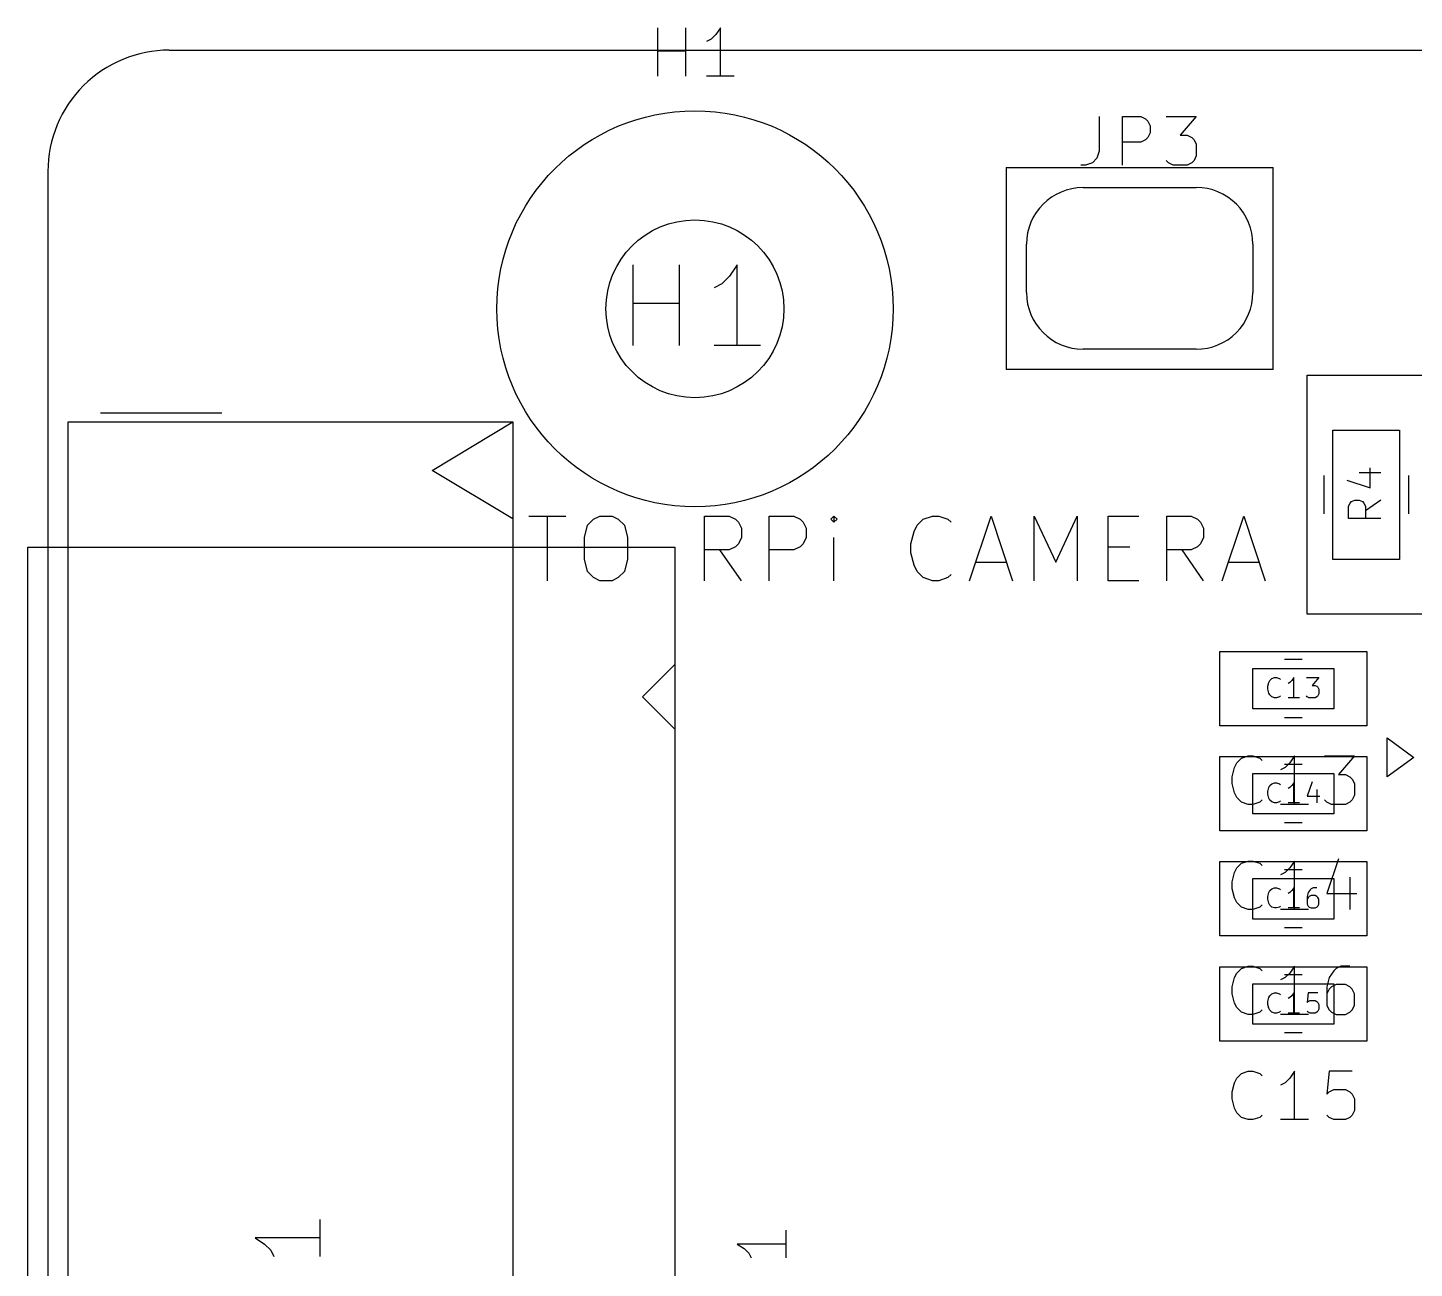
# Model space of a CAD drawing. Header units: millimetres. Extents: x -0.2 to 42, y -55 to 0.3.
# Drawn here: x -0.25 to 16.89, y -15.07 to 0.28 of the extents above; entities that cross this region are included whole.
import ezdxf

# ---------------------------------------------------------------- set-up
doc = ezdxf.new("R2010")
doc.units = ezdxf.units.MM
for name, color, linetype, true_color in [('Edge.Cuts', 254, 'CONTINUOUS', 0xd0d2cd), ('F.Courtyard', 6, 'CONTINUOUS', 0xff26e2), ('F.Fab', 9, 'CONTINUOUS', 0xafafaf), ('F.Silkscreen', 41, 'CONTINUOUS', 0xf2eda1)]:
    doc.layers.add(name, color=color, linetype=linetype, true_color=true_color)

msp = doc.modelspace()

# ---------------------------------------------------------------- linework, layer by layer
at = {"layer": 'Edge.Cuts', "linetype": 'CONTINUOUS'}
for p, q in [((1.5, 0), (40.5, 0)), ((0, -1.5), (0, -32))]:
    msp.add_line(p, q, dxfattribs=at)
at = {"layer": 'Edge.Cuts'}
msp.add_circle((8, -3.2), 1.099999, dxfattribs=at)
msp.add_arc((1.499997, -1.499997), 1.499997, -270.0001146, -179.9998854, dxfattribs=at)
at = {"layer": 'F.Courtyard', "linetype": 'CONTINUOUS'}
for p, q in [((11.85, -1.45), (11.85, -3.95)), ((11.85, -1.45), (15.15, -1.45)), ((15.15, -3.95), (15.15, -1.45)), ((15.15, -3.95), (11.85, -3.95)), ((15.57, -4.02), (17.03, -4.02)), ((15.57, -6.98), (15.57, -4.02)), ((-0.25, -6.15), (7.75, -6.15)), ((-0.25, -23.85), (-0.25, -6.15)), ((7.75, -6.15), (7.75, -23.85)), ((17.03, -6.98), (15.57, -6.98)), ((14.49, -7.44), (16.31, -7.44)), ((14.49, -8.36), (14.49, -7.44)), ((16.31, -7.44), (16.31, -8.36)), ((16.31, -8.36), (14.49, -8.36)), ((14.49, -8.74), (16.31, -8.74)), ((14.49, -9.66), (14.49, -8.74)), ((16.31, -8.74), (16.31, -9.66)), ((16.31, -9.66), (14.49, -9.66)), ((14.49, -10.04), (16.31, -10.04)), ((14.49, -10.96), (14.49, -10.04)), ((16.31, -10.04), (16.31, -10.96)), ((16.31, -10.96), (14.49, -10.96)), ((14.49, -11.34), (16.31, -11.34)), ((14.49, -12.26), (14.49, -11.34)), ((16.31, -11.34), (16.31, -12.26)), ((16.31, -12.26), (14.49, -12.26))]:
    msp.add_line(p, q, dxfattribs=at)
at = {"layer": 'F.Courtyard'}
for radius in [2.45, 1.099999]:
    msp.add_circle((8, -3.2), radius, dxfattribs=at)
at = {"layer": 'F.Fab', "linetype": 'CONTINUOUS'}
for p, q in [((7.542857, -0.322371), (7.542857, 0.277628)), ((7.885714, -0.322371), (7.885714, 0.277628)), ((8.257142, 0.191914), (8.199999, 0.134771)), ((8.314285, 0.277628), (8.257142, 0.191914)), ((8.314285, -0.322371), (8.314285, 0.277628)), ((8.199999, 0.134771), (8.142856, 0.1062)), ((7.542857, -0.008085), (7.885714, -0.008085)), ((8.485713, -0.322371), (8.142856, -0.322371)), ((7.238095, -3.654819), (7.238095, -2.654819)), ((7.809523, -3.654819), (7.809523, -2.654819)), ((8.523809, -2.654819), (8.428571, -2.797676)), ((8.523809, -3.654819), (8.523809, -2.654819)), ((8.333333, -2.892914), (8.238095, -2.940533)), ((8.428571, -2.797676), (8.333333, -2.892914)), ((7.238095, -3.131009), (7.809523, -3.131009)), ((8.809523, -3.654819), (8.238095, -3.654819)), ((0.25, -4.6), (5.75, -4.6)), ((0.25, -25.4), (0.25, -4.6)), ((4.75, -5.2), (5.75, -4.6)), ((4.75, -5.2), (5.75, -4.6)), ((5.75, -4.6), (5.75, -25.4)), ((5.75, -4.6), (5.75, -5.8)), ((5.75, -4.6), (5.75, -5.8)), ((15.8875, -4.7), (16.7125, -4.7)), ((15.8875, -6.3), (15.8875, -4.7)), ((16.7125, -4.7), (16.7125, -6.3)), ((5.75, -5.8), (4.75, -5.2)), ((5.75, -5.8), (4.75, -5.2)), ((16.21526, -5.223809), (16.481927, -5.223809)), ((16.348594, -5.414285), (16.348594, -5.166666)), ((16.06288, -5.319047), (16.348594, -5.414285)), ((16.081927, -5.642856), (16.100975, -5.604761)), ((16.081927, -5.795237), (16.081927, -5.642856)), ((16.100975, -5.604761), (16.120022, -5.585714)), ((16.120022, -5.585714), (16.158118, -5.566666)), ((16.158118, -5.566666), (16.21526, -5.566666)), ((16.21526, -5.566666), (16.253356, -5.585714)), ((16.253356, -5.585714), (16.272403, -5.604761)), ((16.272403, -5.604761), (16.291451, -5.642856)), ((16.481927, -5.566666), (16.291451, -5.699999)), ((16.291451, -5.642856), (16.291451, -5.795237)), ((16.481927, -5.795237), (16.081927, -5.795237)), ((16.7125, -6.3), (15.8875, -6.3)), ((14.9, -7.65), (15.9, -7.65)), ((14.9, -8.15), (14.9, -7.65)), ((15.9, -7.65), (15.9, -8.15)), ((15.084524, -7.870717), (15.096428, -7.823098)), ((15.084524, -7.906431), (15.084524, -7.870717)), ((15.096428, -7.823098), (15.108333, -7.799289)), ((15.108333, -7.799289), (15.132143, -7.775479)), ((15.132143, -7.775479), (15.167857, -7.763574)), ((15.167857, -7.763574), (15.191666, -7.763574)), ((15.191666, -7.763574), (15.227381, -7.775479)), ((15.227381, -7.775479), (15.239285, -7.787384)), ((15.358333, -7.823098), (15.334524, -7.835003)), ((15.382143, -7.799289), (15.358333, -7.823098)), ((15.405952, -7.763574), (15.382143, -7.799289)), ((15.405952, -8.013574), (15.405952, -7.763574)), ((15.560714, -7.763574), (15.715476, -7.763574)), ((15.715476, -7.763574), (15.632142, -7.858812)), ((15.632142, -7.858812), (15.667857, -7.858812)), ((15.667857, -7.858812), (15.691666, -7.870717)), ((15.691666, -7.870717), (15.703571, -7.882622)), ((15.703571, -7.882622), (15.715476, -7.906431)), ((15.096428, -7.95405), (15.084524, -7.906431)), ((15.108333, -7.97786), (15.096428, -7.95405)), ((15.132143, -8.00167), (15.108333, -7.97786)), ((15.167857, -8.013574), (15.132143, -8.00167)), ((15.191666, -8.013574), (15.167857, -8.013574)), ((15.227381, -8.00167), (15.191666, -8.013574)), ((15.239285, -7.989765), (15.227381, -8.00167)), ((15.477381, -8.013574), (15.334524, -8.013574)), ((15.572619, -8.00167), (15.560714, -7.989765)), ((15.596428, -8.013574), (15.572619, -8.00167)), ((15.667857, -8.013574), (15.596428, -8.013574)), ((15.691666, -8.00167), (15.667857, -8.013574)), ((15.703571, -7.989765), (15.691666, -8.00167)), ((15.715476, -7.965955), (15.703571, -7.989765)), ((15.715476, -7.906431), (15.715476, -7.965955)), ((15.9, -8.15), (14.9, -8.15)), ((14.757142, -8.760942), (14.842856, -8.732371)), ((14.842856, -8.732371), (14.899999, -8.732371)), ((14.899999, -8.732371), (14.985713, -8.760942)), ((15.414285, -8.732371), (15.357142, -8.818085)), ((15.414285, -9.332371), (15.414285, -8.732371)), ((15.785714, -8.732371), (16.157142, -8.732371)), ((16.157142, -8.732371), (15.957142, -8.960942)), ((14.642856, -8.989514), (14.671428, -8.875228)), ((14.671428, -8.875228), (14.699999, -8.818085)), ((14.699999, -8.818085), (14.757142, -8.760942)), ((14.985713, -8.760942), (15.014285, -8.789514)), ((15.299999, -8.875228), (15.242856, -8.9038)), ((15.357142, -8.818085), (15.299999, -8.875228)), ((14.642856, -9.075228), (14.642856, -8.989514)), ((14.671428, -9.189514), (14.642856, -9.075228)), ((14.9, -8.95), (15.9, -8.95)), ((14.9, -9.45), (14.9, -8.95)), ((15.108333, -9.099289), (15.132143, -9.075479)), ((15.132143, -9.075479), (15.167857, -9.063574)), ((15.167857, -9.063574), (15.191666, -9.063574)), ((15.191666, -9.063574), (15.227381, -9.075479)), ((15.227381, -9.075479), (15.239285, -9.087384)), ((15.405952, -9.063574), (15.382143, -9.099289)), ((15.405952, -9.313574), (15.405952, -9.063574)), ((15.632142, -9.05167), (15.572619, -9.230241)), ((15.9, -8.95), (15.9, -9.45)), ((15.957142, -8.960942), (16.042857, -8.960942)), ((16.042857, -8.960942), (16.1, -8.989514)), ((16.1, -8.989514), (16.128571, -9.018085)), ((16.128571, -9.018085), (16.157142, -9.075228)), ((16.157142, -9.075228), (16.157142, -9.218085)), ((14.699999, -9.246657), (14.671428, -9.189514)), ((14.757142, -9.3038), (14.699999, -9.246657)), ((15.084524, -9.170717), (15.096428, -9.123098)), ((15.084524, -9.206431), (15.084524, -9.170717)), ((15.096428, -9.25405), (15.084524, -9.206431)), ((15.096428, -9.123098), (15.108333, -9.099289)), ((15.108333, -9.27786), (15.096428, -9.25405)), ((15.358333, -9.123098), (15.334524, -9.135003)), ((15.382143, -9.099289), (15.358333, -9.123098)), ((15.572619, -9.230241), (15.72738, -9.230241)), ((15.691666, -9.146908), (15.691666, -9.313574)), ((16.157142, -9.218085), (16.128571, -9.275228)), ((14.842856, -9.332371), (14.757142, -9.3038)), ((14.899999, -9.332371), (14.842856, -9.332371)), ((14.985713, -9.3038), (14.899999, -9.332371)), ((15.014285, -9.275228), (14.985713, -9.3038)), ((15.132143, -9.30167), (15.108333, -9.27786)), ((15.167857, -9.313574), (15.132143, -9.30167)), ((15.191666, -9.313574), (15.167857, -9.313574)), ((15.227381, -9.30167), (15.191666, -9.313574)), ((15.239285, -9.289765), (15.227381, -9.30167)), ((15.585713, -9.332371), (15.242856, -9.332371)), ((15.477381, -9.313574), (15.334524, -9.313574)), ((15.814285, -9.3038), (15.785714, -9.275228)), ((15.871428, -9.332371), (15.814285, -9.3038)), ((16.042857, -9.332371), (15.871428, -9.332371)), ((16.1, -9.3038), (16.042857, -9.332371)), ((16.128571, -9.275228), (16.1, -9.3038)), ((15.9, -9.45), (14.9, -9.45)), ((14.699999, -10.118085), (14.757142, -10.060942)), ((14.757142, -10.060942), (14.842856, -10.032371)), ((14.842856, -10.032371), (14.899999, -10.032371)), ((14.899999, -10.032371), (14.985713, -10.060942)), ((14.985713, -10.060942), (15.014285, -10.089514)), ((15.414285, -10.032371), (15.357142, -10.118085)), ((15.414285, -10.632371), (15.414285, -10.032371)), ((15.957142, -10.0038), (15.814285, -10.432371)), ((14.642856, -10.289514), (14.671428, -10.175228)), ((14.671428, -10.175228), (14.699999, -10.118085)), ((14.9, -10.25), (15.9, -10.25)), ((14.9, -10.75), (14.9, -10.25)), ((15.299999, -10.175228), (15.242856, -10.2038)), ((15.357142, -10.118085), (15.299999, -10.175228)), ((15.9, -10.25), (15.9, -10.75)), ((16.1, -10.232371), (16.1, -10.632371)), ((14.642856, -10.375228), (14.642856, -10.289514)), ((14.671428, -10.489514), (14.642856, -10.375228)), ((15.084524, -10.470717), (15.096428, -10.423098)), ((15.096428, -10.423098), (15.108333, -10.399289)), ((15.108333, -10.399289), (15.132143, -10.375479)), ((15.132143, -10.375479), (15.167857, -10.363574)), ((15.167857, -10.363574), (15.191666, -10.363574)), ((15.191666, -10.363574), (15.227381, -10.375479)), ((15.227381, -10.375479), (15.239285, -10.387384)), ((15.358333, -10.423098), (15.334524, -10.435003)), ((15.382143, -10.399289), (15.358333, -10.423098)), ((15.405952, -10.363574), (15.382143, -10.399289)), ((15.405952, -10.613574), (15.405952, -10.363574)), ((15.584523, -10.423098), (15.572619, -10.470717)), ((15.608333, -10.387384), (15.584523, -10.423098)), ((15.620238, -10.375479), (15.608333, -10.387384)), ((15.644047, -10.363574), (15.620238, -10.375479)), ((15.691666, -10.363574), (15.644047, -10.363574)), ((15.814285, -10.432371), (16.185714, -10.432371)), ((14.699999, -10.546657), (14.671428, -10.489514)), ((14.757142, -10.6038), (14.699999, -10.546657)), ((14.842856, -10.632371), (14.757142, -10.6038)), ((14.985713, -10.6038), (14.899999, -10.632371)), ((15.014285, -10.575228), (14.985713, -10.6038)), ((15.084524, -10.506431), (15.084524, -10.470717)), ((15.096428, -10.55405), (15.084524, -10.506431)), ((15.108333, -10.57786), (15.096428, -10.55405)), ((15.132143, -10.60167), (15.108333, -10.57786)), ((15.167857, -10.613574), (15.132143, -10.60167)), ((15.191666, -10.613574), (15.167857, -10.613574)), ((15.227381, -10.60167), (15.191666, -10.613574)), ((15.239285, -10.589765), (15.227381, -10.60167)), ((15.477381, -10.613574), (15.334524, -10.613574)), ((15.572619, -10.470717), (15.572619, -10.565955)), ((15.584523, -10.482622), (15.572619, -10.506431)), ((15.572619, -10.565955), (15.584523, -10.589765)), ((15.596428, -10.470717), (15.584523, -10.482622)), ((15.584523, -10.589765), (15.596428, -10.60167)), ((15.620238, -10.458812), (15.596428, -10.470717)), ((15.596428, -10.60167), (15.620238, -10.613574)), ((15.667857, -10.458812), (15.620238, -10.458812)), ((15.620238, -10.613574), (15.667857, -10.613574)), ((15.691666, -10.470717), (15.667857, -10.458812)), ((15.667857, -10.613574), (15.691666, -10.60167)), ((15.703571, -10.482622), (15.691666, -10.470717)), ((15.691666, -10.60167), (15.703571, -10.589765)), ((15.715476, -10.506431), (15.703571, -10.482622)), ((15.703571, -10.589765), (15.715476, -10.565955)), ((15.715476, -10.565955), (15.715476, -10.506431)), ((14.899999, -10.632371), (14.842856, -10.632371)), ((15.9, -10.75), (14.9, -10.75)), ((15.585713, -10.632371), (15.242856, -10.632371)), ((14.642856, -11.589514), (14.671428, -11.475228)), ((14.671428, -11.475228), (14.699999, -11.418085)), ((14.699999, -11.418085), (14.757142, -11.360942)), ((14.757142, -11.360942), (14.842856, -11.332371)), ((14.842856, -11.332371), (14.899999, -11.332371)), ((14.899999, -11.332371), (14.985713, -11.360942)), ((14.985713, -11.360942), (15.014285, -11.389514)), ((15.299999, -11.475228), (15.242856, -11.5038)), ((15.357142, -11.418085), (15.299999, -11.475228)), ((15.414285, -11.332371), (15.357142, -11.418085)), ((15.414285, -11.932371), (15.414285, -11.332371)), ((15.842857, -11.475228), (15.814285, -11.589514)), ((15.9, -11.389514), (15.842857, -11.475228)), ((15.928571, -11.360942), (15.9, -11.389514)), ((15.985714, -11.332371), (15.928571, -11.360942)), ((16.1, -11.332371), (15.985714, -11.332371)), ((14.642856, -11.675228), (14.642856, -11.589514)), ((14.9, -11.55), (15.9, -11.55)), ((14.9, -12.05), (14.9, -11.55)), ((15.814285, -11.589514), (15.814285, -11.818085)), ((15.842857, -11.618085), (15.814285, -11.675228)), ((15.871428, -11.589514), (15.842857, -11.618085)), ((15.928571, -11.560942), (15.871428, -11.589514)), ((15.9, -11.55), (15.9, -12.05)), ((16.042857, -11.560942), (15.928571, -11.560942)), ((16.1, -11.589514), (16.042857, -11.560942)), ((16.128571, -11.618085), (16.1, -11.589514)), ((16.157142, -11.675228), (16.128571, -11.618085)), ((14.671428, -11.789514), (14.642856, -11.675228)), ((14.699999, -11.846657), (14.671428, -11.789514)), ((15.084524, -11.770717), (15.096428, -11.723098)), ((15.084524, -11.806431), (15.084524, -11.770717)), ((15.096428, -11.85405), (15.084524, -11.806431)), ((15.096428, -11.723098), (15.108333, -11.699289)), ((15.108333, -11.699289), (15.132143, -11.675479)), ((15.132143, -11.675479), (15.167857, -11.663574)), ((15.167857, -11.663574), (15.191666, -11.663574)), ((15.191666, -11.663574), (15.227381, -11.675479)), ((15.227381, -11.675479), (15.239285, -11.687384)), ((15.358333, -11.723098), (15.334524, -11.735003)), ((15.382143, -11.699289), (15.358333, -11.723098)), ((15.405952, -11.663574), (15.382143, -11.699289)), ((15.405952, -11.913574), (15.405952, -11.663574)), ((15.584523, -11.663574), (15.572619, -11.782622)), ((15.572619, -11.782622), (15.584523, -11.770717)), ((15.703571, -11.663574), (15.584523, -11.663574)), ((15.584523, -11.770717), (15.608333, -11.758812)), ((15.608333, -11.758812), (15.667857, -11.758812)), ((15.667857, -11.758812), (15.691666, -11.770717)), ((15.691666, -11.770717), (15.703571, -11.782622)), ((15.703571, -11.782622), (15.715476, -11.806431)), ((15.715476, -11.806431), (15.715476, -11.865955)), ((15.814285, -11.818085), (15.842857, -11.875228)), ((16.128571, -11.875228), (16.157142, -11.818085)), ((16.157142, -11.818085), (16.157142, -11.675228)), ((14.757142, -11.9038), (14.699999, -11.846657)), ((14.842856, -11.932371), (14.757142, -11.9038)), ((14.899999, -11.932371), (14.842856, -11.932371)), ((14.985713, -11.9038), (14.899999, -11.932371)), ((15.014285, -11.875228), (14.985713, -11.9038)), ((15.108333, -11.87786), (15.096428, -11.85405)), ((15.132143, -11.90167), (15.108333, -11.87786)), ((15.167857, -11.913574), (15.132143, -11.90167)), ((15.191666, -11.913574), (15.167857, -11.913574)), ((15.227381, -11.90167), (15.191666, -11.913574)), ((15.239285, -11.889765), (15.227381, -11.90167)), ((15.585713, -11.932371), (15.242856, -11.932371)), ((15.477381, -11.913574), (15.334524, -11.913574)), ((15.584523, -11.90167), (15.572619, -11.889765)), ((15.608333, -11.913574), (15.584523, -11.90167)), ((15.667857, -11.913574), (15.608333, -11.913574)), ((15.691666, -11.90167), (15.667857, -11.913574)), ((15.703571, -11.889765), (15.691666, -11.90167)), ((15.715476, -11.865955), (15.703571, -11.889765)), ((15.842857, -11.875228), (15.871428, -11.9038)), ((15.871428, -11.9038), (15.928571, -11.932371)), ((15.928571, -11.932371), (16.042857, -11.932371)), ((16.042857, -11.932371), (16.1, -11.9038)), ((16.1, -11.9038), (16.128571, -11.875228)), ((15.9, -12.05), (14.9, -12.05)), ((14.699999, -12.718085), (14.757142, -12.660942)), ((14.757142, -12.660942), (14.842856, -12.632371)), ((14.842856, -12.632371), (14.899999, -12.632371)), ((14.899999, -12.632371), (14.985713, -12.660942)), ((14.985713, -12.660942), (15.014285, -12.689514)), ((15.414285, -12.632371), (15.357142, -12.718085)), ((15.414285, -13.232371), (15.414285, -12.632371)), ((15.842857, -12.632371), (15.814285, -12.918085)), ((16.128571, -12.632371), (15.842857, -12.632371)), ((14.642856, -12.889514), (14.671428, -12.775228)), ((14.671428, -12.775228), (14.699999, -12.718085)), ((15.299999, -12.775228), (15.242856, -12.8038)), ((15.357142, -12.718085), (15.299999, -12.775228)), ((14.642856, -12.975228), (14.642856, -12.889514)), ((14.671428, -13.089514), (14.642856, -12.975228)), ((15.814285, -12.918085), (15.842857, -12.889514)), ((15.842857, -12.889514), (15.9, -12.860942)), ((15.9, -12.860942), (16.042857, -12.860942)), ((16.042857, -12.860942), (16.1, -12.889514)), ((16.1, -12.889514), (16.128571, -12.918085)), ((16.128571, -12.918085), (16.157142, -12.975228)), ((16.157142, -12.975228), (16.157142, -13.118085)), ((14.699999, -13.146657), (14.671428, -13.089514)), ((14.757142, -13.2038), (14.699999, -13.146657)), ((15.014285, -13.175228), (14.985713, -13.2038)), ((15.842857, -13.2038), (15.814285, -13.175228)), ((16.128571, -13.175228), (16.1, -13.2038)), ((16.157142, -13.118085), (16.128571, -13.175228)), ((14.842856, -13.232371), (14.757142, -13.2038)), ((14.899999, -13.232371), (14.842856, -13.232371)), ((14.985713, -13.2038), (14.899999, -13.232371)), ((15.585713, -13.232371), (15.242856, -13.232371)), ((15.9, -13.232371), (15.842857, -13.2038)), ((16.042857, -13.232371), (15.9, -13.232371)), ((16.1, -13.2038), (16.042857, -13.232371)), ((3.363855, -14.466666), (3.363855, -14.923809)), ((3.363855, -14.695237), (2.563855, -14.695237)), ((2.563855, -14.695237), (2.67814, -14.771428)), ((9.122371, -14.6), (9.122371, -14.942857)), ((2.67814, -14.771428), (2.754331, -14.847618)), ((2.754331, -14.847618), (2.792426, -14.923809)), ((9.122371, -14.771428), (8.522371, -14.771428)), ((8.522371, -14.771428), (8.608085, -14.828571)), ((8.608085, -14.828571), (8.665228, -14.885714)), ((8.665228, -14.885714), (8.6938, -14.942857))]:
    msp.add_line(p, q, dxfattribs=at)
at = {"layer": 'F.Fab'}
msp.add_circle((8, -3.2), 1.099999, dxfattribs=at)
at = {"layer": 'F.Silkscreen', "linetype": 'CONTINUOUS'}
for p, q in [((12.999999, -0.822371), (12.999999, -1.250942)), ((13.285714, -1.422371), (13.285714, -0.822371)), ((13.285714, -0.822371), (13.514285, -0.822371)), ((13.514285, -0.822371), (13.571428, -0.850942)), ((13.571428, -0.850942), (13.599999, -0.879514)), ((13.828571, -0.822371), (14.199999, -0.822371)), ((14.199999, -0.822371), (13.999999, -1.050942)), ((13.599999, -0.879514), (13.628571, -0.936657)), ((13.628571, -1.022371), (13.599999, -1.079514)), ((13.628571, -0.936657), (13.628571, -1.022371)), ((13.514285, -1.136657), (13.285714, -1.136657)), ((13.571428, -1.108085), (13.514285, -1.136657)), ((13.599999, -1.079514), (13.571428, -1.108085)), ((13.999999, -1.050942), (14.085714, -1.050942)), ((14.085714, -1.050942), (14.142857, -1.079514)), ((14.142857, -1.079514), (14.171428, -1.108085)), ((14.171428, -1.108085), (14.199999, -1.165228)), ((14.199999, -1.165228), (14.199999, -1.308085)), ((12.971428, -1.336657), (12.914285, -1.3938)), ((12.999999, -1.250942), (12.971428, -1.336657)), ((13.857142, -1.3938), (13.828571, -1.365228)), ((14.171428, -1.365228), (14.142857, -1.3938)), ((14.199999, -1.308085), (14.171428, -1.365228)), ((12.828571, -1.422371), (12.771428, -1.422371)), ((12.914285, -1.3938), (12.828571, -1.422371)), ((13.914285, -1.422371), (13.857142, -1.3938)), ((14.085714, -1.422371), (13.914285, -1.422371)), ((14.142857, -1.3938), (14.085714, -1.422371)), ((12.8, -1.7), (14.2, -1.7)), ((12.1, -3), (12.1, -2.4)), ((14.9, -2.4), (14.9, -3)), ((14.2, -3.7), (12.8, -3.7)), ((2.15, -4.49), (0.65, -4.49)), ((15.7775, -5.262742), (15.7775, -5.737258)), ((16.8225, -5.262742), (16.8225, -5.737258)), ((5.947619, -5.763855), (6.404762, -5.763855)), ((6.17619, -6.563855), (6.17619, -5.763855)), ((6.671429, -5.87814), (6.747619, -5.80195)), ((6.747619, -5.80195), (6.82381, -5.763855)), ((6.82381, -5.763855), (6.976191, -5.763855)), ((6.976191, -5.763855), (7.052381, -5.80195)), ((7.052381, -5.80195), (7.128572, -5.87814)), ((8.119048, -6.563855), (8.119048, -5.763855)), ((8.119048, -5.763855), (8.42381, -5.763855)), ((8.42381, -5.763855), (8.5, -5.80195)), ((8.5, -5.80195), (8.538095, -5.840045)), ((8.919048, -6.563855), (8.919048, -5.763855)), ((8.919048, -5.763855), (9.22381, -5.763855)), ((9.22381, -5.763855), (9.3, -5.80195)), ((9.3, -5.80195), (9.338095, -5.840045)), ((9.719048, -5.763855), (9.680952, -5.80195)), ((9.680952, -5.80195), (9.719048, -5.840045)), ((9.757143, -5.80195), (9.719048, -5.763855)), ((9.719048, -5.763855), (9.719048, -5.840045)), ((9.719048, -5.840045), (9.757143, -5.80195)), ((10.747619, -5.87814), (10.823809, -5.80195)), ((10.823809, -5.80195), (10.938095, -5.763855)), ((10.938095, -5.763855), (11.014286, -5.763855)), ((11.014286, -5.763855), (11.128571, -5.80195)), ((11.128571, -5.80195), (11.166667, -5.840045)), ((11.395238, -6.563855), (11.661905, -5.763855)), ((11.661905, -5.763855), (11.928571, -6.563855)), ((12.195238, -6.563855), (12.195238, -5.763855)), ((12.195238, -5.763855), (12.461904, -6.335283)), ((12.461904, -6.335283), (12.728571, -5.763855)), ((12.728571, -5.763855), (12.728571, -6.563855)), ((13.109524, -6.563855), (13.109524, -5.763855)), ((13.109524, -5.763855), (13.490476, -5.763855)), ((13.833334, -6.563855), (13.833334, -5.763855)), ((13.833334, -5.763855), (14.138096, -5.763855)), ((14.138096, -5.763855), (14.214286, -5.80195)), ((14.214286, -5.80195), (14.252381, -5.840045)), ((14.519048, -6.563855), (14.785715, -5.763855)), ((14.785715, -5.763855), (15.052381, -6.563855)), ((6.633333, -6.030521), (6.671429, -5.87814)), ((7.128572, -5.87814), (7.166667, -6.030521)), ((8.538095, -5.840045), (8.576191, -5.916236)), ((8.576191, -5.916236), (8.576191, -6.030521)), ((9.338095, -5.840045), (9.376191, -5.916236)), ((9.376191, -5.916236), (9.376191, -6.030521)), ((10.671428, -6.106712), (10.709524, -5.954331)), ((10.709524, -5.954331), (10.747619, -5.87814)), ((14.252381, -5.840045), (14.290477, -5.916236)), ((14.290477, -5.916236), (14.290477, -6.030521)), ((6.633333, -6.297188), (6.633333, -6.030521)), ((7.166667, -6.030521), (7.166667, -6.297188)), ((8.5, -6.144807), (8.42381, -6.182902)), ((8.538095, -6.106712), (8.5, -6.144807)), ((8.576191, -6.030521), (8.538095, -6.106712)), ((9.3, -6.144807), (9.22381, -6.182902)), ((9.338095, -6.106712), (9.3, -6.144807)), ((9.376191, -6.030521), (9.338095, -6.106712)), ((9.719048, -6.563855), (9.719048, -6.030521)), ((10.671428, -6.220998), (10.671428, -6.106712)), ((13.109524, -6.144807), (13.37619, -6.144807)), ((14.214286, -6.144807), (14.138096, -6.182902)), ((14.252381, -6.106712), (14.214286, -6.144807)), ((14.290477, -6.030521), (14.252381, -6.106712)), ((6.671429, -6.449569), (6.633333, -6.297188)), ((7.166667, -6.297188), (7.128572, -6.449569)), ((8.42381, -6.182902), (8.119048, -6.182902)), ((8.576191, -6.563855), (8.309524, -6.182902)), ((9.22381, -6.182902), (8.919048, -6.182902)), ((10.709524, -6.373379), (10.671428, -6.220998)), ((11.471428, -6.335283), (11.852381, -6.335283)), ((14.138096, -6.182902), (13.833334, -6.182902)), ((14.290477, -6.563855), (14.02381, -6.182902)), ((14.595238, -6.335283), (14.976191, -6.335283)), ((6.747619, -6.52576), (6.671429, -6.449569)), ((7.128572, -6.449569), (7.052381, -6.52576)), ((10.747619, -6.449569), (10.709524, -6.373379)), ((10.823809, -6.52576), (10.747619, -6.449569)), ((11.166667, -6.487664), (11.128571, -6.52576)), ((6.82381, -6.563855), (6.747619, -6.52576)), ((6.976191, -6.563855), (6.82381, -6.563855)), ((7.052381, -6.52576), (6.976191, -6.563855)), ((10.938095, -6.563855), (10.823809, -6.52576)), ((11.014286, -6.563855), (10.938095, -6.563855)), ((11.128571, -6.52576), (11.014286, -6.563855)), ((13.490476, -6.563855), (13.109524, -6.563855)), ((15.507836, -7.54), (15.292164, -7.54)), ((7.35, -8), (7.75, -7.6)), ((7.35, -8), (7.75, -7.6)), ((7.75, -7.6), (7.75, -8.4)), ((7.75, -7.6), (7.75, -8.4)), ((7.75, -8.4), (7.35, -8)), ((7.75, -8.4), (7.35, -8)), ((15.507836, -8.26), (15.292164, -8.26)), ((16.56, -8.99), (16.56, -8.51)), ((16.56, -8.51), (16.89, -8.75)), ((16.56, -8.99), (16.56, -8.51)), ((16.56, -8.51), (16.89, -8.75)), ((15.507836, -8.84), (15.292164, -8.84)), ((16.89, -8.75), (16.56, -8.99)), ((16.89, -8.75), (16.56, -8.99)), ((15.507836, -9.56), (15.292164, -9.56)), ((15.507836, -10.14), (15.292164, -10.14)), ((15.507836, -10.86), (15.292164, -10.86)), ((15.507836, -11.44), (15.292164, -11.44)), ((15.507836, -12.16), (15.292164, -12.16))]:
    msp.add_line(p, q, dxfattribs=at)
at = {"layer": 'F.Silkscreen'}
msp.add_circle((8, -3.2), 1.099999, dxfattribs=at)
for centre, radius, start, end in [((12.8, -2.4), 0.7, 90, 180), ((14.200001, -2.399999), 0.699999, -0.0000818, 90.0000819), ((12.8, -3), 0.7, -180, -90), ((14.200001, -3.000001), 0.699999, -90.0000819, 0.0000818)]:
    msp.add_arc(centre, radius, start, end, dxfattribs=at)

doc.saveas('drawing.dxf')
